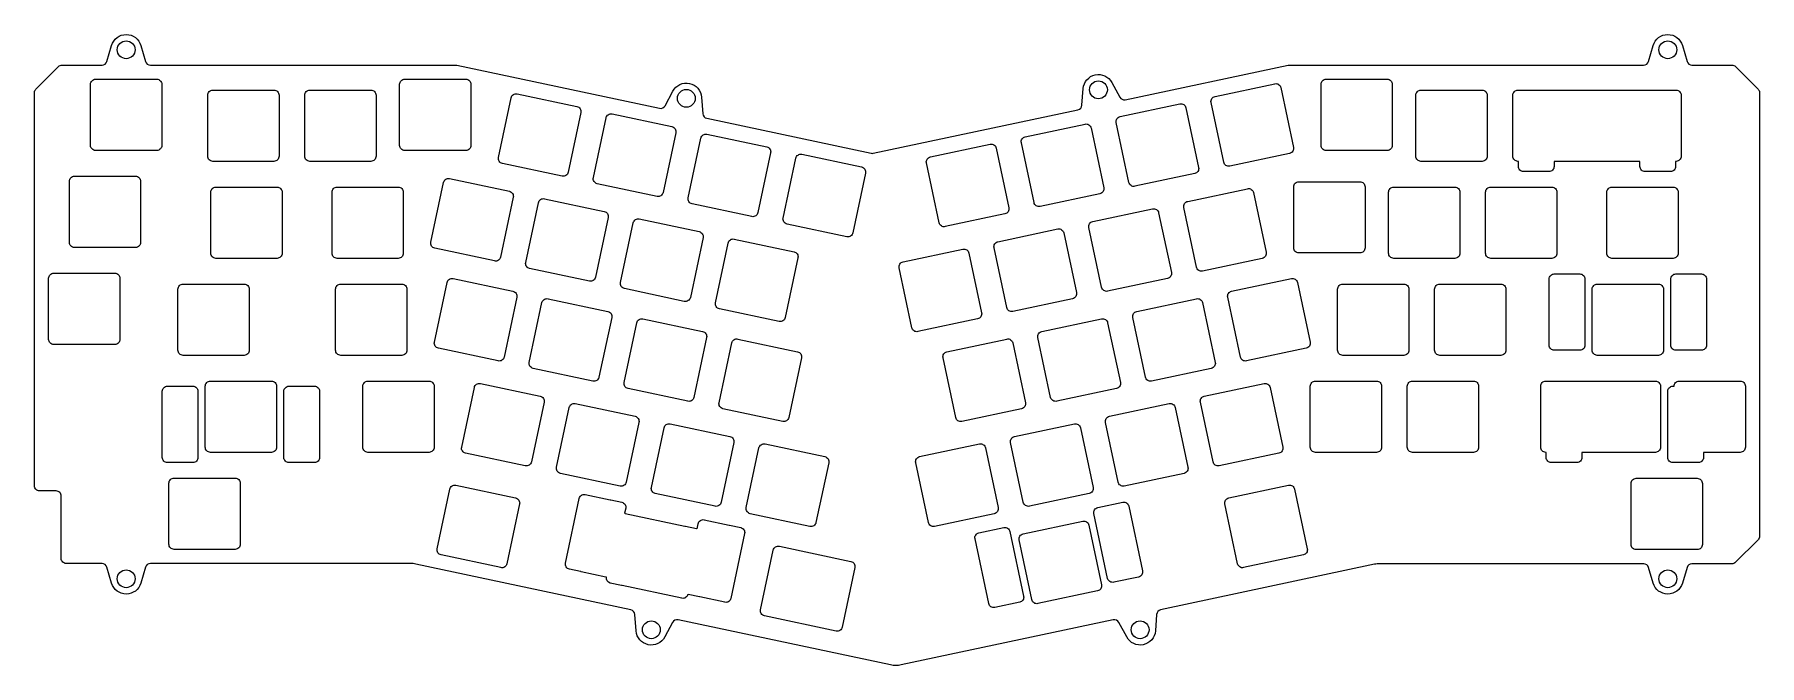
# Model space of a CAD drawing. Header units: millimetres. Extents: x -10 to 329, y -108 to 16.
import ezdxf

# ---------------------------------------------------------------- set-up
doc = ezdxf.new("R2010")
doc.units = ezdxf.units.MM
doc.layers.get('0').update_dxf_attribs({"linetype": 'CONTINUOUS'})

msp = doc.modelspace()

# ---------------------------------------------------------------- linework, layer by layer
for points in [[(-3.53, -88.12, -0.414214), (-4.53, -87.12), (-4.53, -74.87, 0.414214), (-5.53, -73.87), (-8.78, -73.87, -0.414214), (-9.78, -72.87), (-9.78, 4.37, -0.198912), (-9.49, 5.07), (-5.07, 9.49, -0.198912), (-4.37, 9.78), (3.48, 9.78, 0.333333), (4.44, 10.5), (5.35, 13.62, -0.75), (11.11, 13.62), (12.02, 10.5, 0.333333), (12.98, 9.78), (72.94, 9.78, -0.052408), (73.15, 9.76), (112.97, 1.29, 0.333333), (114.06, 1.8), (115.6, 4.66, -0.75), (121.23, 3.46), (121.47, 0.22, 0.333333), (122.26, -0.68), (154.55, -7.54, 0.105104), (154.97, -7.54), (195.16, 1, 0.333333), (195.95, 1.9), (196.19, 5.15, -0.75), (201.83, 6.34), (203.36, 3.48, 0.333333), (204.45, 2.98), (236.47, 9.78), (306.26, 9.78, 0.333333), (307.22, 10.5), (308.13, 13.62, -0.75), (313.89, 13.62), (314.8, 10.5, 0.333333), (315.76, 9.78), (323.6, 9.78, -0.198912), (324.31, 9.49), (328.73, 5.07, -0.198912), (329.02, 4.37), (329.02, -82.75, -0.198912), (328.73, -83.46), (324.31, -87.88, -0.198912), (323.6, -88.17), (315.74, -88.17, 0.333333), (314.78, -88.89), (313.89, -91.96, -0.75), (308.13, -91.96), (307.23, -88.89, 0.333333), (306.27, -88.17), (254.43, -88.17, 0.052408), (253.39, -88.28), (211.4, -97.2, 0.333333), (210.61, -98.11), (210.37, -101.35, -0.75), (204.73, -102.55), (203.19, -99.68, 0.333333), (202.1, -99.18), (160.41, -108.04, -0.105104), (158.33, -108.04), (116.64, -99.18, 0.333333), (115.55, -99.68), (114.01, -102.55, -0.75), (108.37, -101.35), (108.13, -98.11, 0.333333), (107.34, -97.2), (65.12, -88.23, 0.052408), (64.08, -88.12), (12.98, -88.12, 0.333333), (12.02, -88.84), (11.11, -91.96, -0.75), (5.35, -91.96), (4.44, -88.84, 0.333333), (3.48, -88.12)], [(14.23, 7, -0.414214), (15.23, 6), (15.23, -6, -0.414214), (14.23, -7), (2.23, -7, -0.414214), (1.23, -6), (1.23, 6, -0.414214), (2.23, 7)], [(61.94, 6, -0.414214), (62.94, 7), (74.94, 7, -0.414214), (75.94, 6), (75.94, -6, -0.414214), (74.94, -7), (62.94, -7, -0.414214), (61.94, -6)], [(242.9, 6, -0.414214), (243.9, 7), (255.9, 7, -0.414214), (256.9, 6), (256.9, -6, -0.414214), (255.9, -7), (243.9, -7, -0.414214), (242.9, -6)], [(37.25, 4.86, -0.414214), (38.25, 3.86), (38.25, -8.14, -0.414214), (37.25, -9.14), (25.25, -9.14, -0.414214), (24.25, -8.14), (24.25, 3.86, -0.414214), (25.25, 4.86)], [(43.3, 3.86, -0.414214), (44.3, 4.86), (56.3, 4.86, -0.414214), (57.3, 3.86), (57.3, -8.14, -0.414214), (56.3, -9.14), (44.3, -9.14, -0.414214), (43.3, -8.14)], [(83.84, 3.36, -0.414214), (85.03, 4.13), (96.76, 1.64, -0.414214), (97.53, 0.45), (95.04, -11.28, -0.414214), (93.85, -12.05), (82.12, -9.56, -0.414214), (81.35, -8.37)], [(221.31, 2.43, -0.414214), (222.08, 3.62), (233.81, 6.11, -0.414214), (235, 5.34), (237.49, -6.39, -0.414214), (236.72, -7.58), (224.99, -10.07, -0.414214), (223.8, -9.3)], [(261.53, 3.86, -0.414214), (262.53, 4.86), (274.53, 4.86, -0.414214), (275.53, 3.86), (275.53, -8.14, -0.414214), (274.53, -9.14), (262.53, -9.14, -0.414214), (261.53, -8.14)], [(288.67, -10.14, -0.414214), (287.67, -11.14), (282.67, -11.14, -0.414214), (281.67, -10.14), (281.67, -9.14), (281.58, -9.14, -0.414214), (280.58, -8.14), (280.58, 3.86, -0.414214), (281.58, 4.86), (312.63, 4.86, -0.414214), (313.63, 3.86), (313.63, -8.14, -0.414214), (312.63, -9.14), (312.54, -9.14), (312.54, -10.14, -0.414214), (311.54, -11.14), (306.54, -11.14, -0.414214), (305.54, -10.14), (305.54, -9.14), (288.67, -9.14)], [(102.47, -0.6, -0.414214), (103.66, 0.17), (115.4, -2.32, -0.414214), (116.17, -3.51), (113.67, -15.24, -0.414214), (112.49, -16.02), (100.75, -13.52, -0.414214), (99.98, -12.33)], [(202.67, -1.53, -0.414214), (203.44, -0.34), (215.18, 2.15, -0.414214), (216.37, 1.38), (218.86, -10.35, -0.414214), (218.09, -11.54), (206.35, -14.04, -0.414214), (205.17, -13.26)], [(184.04, -5.49, -0.414214), (184.81, -4.3), (196.55, -1.81, -0.414214), (197.73, -2.58), (200.23, -14.31, -0.414214), (199.46, -15.5), (187.72, -18, -0.414214), (186.53, -17.23)], [(121.11, -4.56, -0.414214), (122.29, -3.79), (134.03, -6.28, -0.414214), (134.8, -7.47), (132.31, -19.21, -0.414214), (131.12, -19.98), (119.38, -17.48, -0.414214), (118.61, -16.29)], [(165.4, -9.45, -0.414214), (166.17, -8.26), (177.91, -5.77, -0.414214), (179.1, -6.54), (181.59, -18.28, -0.414214), (180.82, -19.46), (169.09, -21.96, -0.414214), (167.9, -21.19)], [(139.74, -8.52, -0.414214), (140.93, -7.75), (152.67, -10.24, -0.414214), (153.44, -11.43), (150.94, -23.17, -0.414214), (149.75, -23.94), (138.02, -21.44, -0.414214), (137.25, -20.26)], [(-2.93, -13.05, -0.414214), (-1.93, -12.05), (10.07, -12.05, -0.414214), (11.07, -13.05), (11.07, -25.05, -0.414214), (10.07, -26.05), (-1.93, -26.05, -0.414214), (-2.93, -25.05)], [(70.56, -13.29, -0.414214), (71.75, -12.52), (83.48, -15.01, -0.414214), (84.25, -16.2), (81.76, -27.93, -0.414214), (80.57, -28.7), (68.84, -26.21, -0.414214), (68.07, -25.02)], [(237.54, -14.13, -0.414214), (238.54, -13.13), (250.54, -13.13, -0.414214), (251.54, -14.13), (251.54, -26.13, -0.414214), (250.54, -27.13), (238.54, -27.13, -0.414214), (237.54, -26.13)], [(37.85, -14.19, -0.414214), (38.85, -15.19), (38.85, -27.19, -0.414214), (37.85, -28.19), (25.85, -28.19, -0.414214), (24.85, -27.19), (24.85, -15.19, -0.414214), (25.85, -14.19)], [(48.66, -15.19, -0.414214), (49.66, -14.19), (61.66, -14.19, -0.414214), (62.66, -15.19), (62.66, -27.19, -0.414214), (61.66, -28.19), (49.66, -28.19, -0.414214), (48.66, -27.19)], [(89.19, -17.25, -0.414214), (90.38, -16.48), (102.12, -18.97, -0.414214), (102.89, -20.16), (100.39, -31.89, -0.414214), (99.21, -32.67), (87.47, -30.17, -0.414214), (86.7, -28.98)], [(215.95, -18.18, -0.414214), (216.72, -16.99), (228.45, -14.5, -0.414214), (229.64, -15.27), (232.13, -27, -0.414214), (231.36, -28.19), (219.63, -30.68, -0.414214), (218.44, -29.91)], [(269.17, -14.19, -0.414214), (270.17, -15.19), (270.17, -27.19, -0.414214), (269.17, -28.19), (257.17, -28.19, -0.414214), (256.17, -27.19), (256.17, -15.19, -0.414214), (257.17, -14.19)], [(275.22, -15.19, -0.414214), (276.22, -14.19), (288.22, -14.19, -0.414214), (289.22, -15.19), (289.22, -27.19, -0.414214), (288.22, -28.19), (276.22, -28.19, -0.414214), (275.22, -27.19)], [(299.04, -15.19, -0.414214), (300.04, -14.19), (312.04, -14.19, -0.414214), (313.04, -15.19), (313.04, -27.19, -0.414214), (312.04, -28.19), (300.04, -28.19, -0.414214), (299.04, -27.19)], [(197.31, -22.14, -0.414214), (198.08, -20.95), (209.82, -18.46, -0.414214), (211.01, -19.23), (213.5, -30.96, -0.414214), (212.73, -32.15), (200.99, -34.65, -0.414214), (199.81, -33.87)], [(107.83, -21.21, -0.414214), (109.01, -20.44), (120.75, -22.93, -0.414214), (121.52, -24.12), (119.03, -35.86, -0.414214), (117.84, -36.63), (106.1, -34.13, -0.414214), (105.33, -32.94)], [(191.19, -22.42, -0.414214), (192.37, -23.19), (194.87, -34.92, -0.414214), (194.1, -36.11), (182.36, -38.61, -0.414214), (181.17, -37.84), (178.68, -26.1, -0.414214), (179.45, -24.91)], [(139.39, -26.89, -0.414214), (140.16, -28.08), (137.66, -39.82, -0.414214), (136.47, -40.59), (124.74, -38.09, -0.414214), (123.97, -36.91), (126.46, -25.17, -0.414214), (127.65, -24.4)], [(160.04, -30.06, -0.414214), (160.81, -28.87), (172.55, -26.38, -0.414214), (173.74, -27.15), (176.23, -38.89, -0.414214), (175.46, -40.07), (163.73, -42.57, -0.414214), (162.54, -41.8)], [(-7, -32.1, -0.414214), (-6, -31.1), (6, -31.1, -0.414214), (7, -32.1), (7, -44.1, -0.414214), (6, -45.1), (-6, -45.1, -0.414214), (-7, -44.1)], [(18.4, -34.24, -0.414214), (19.4, -33.24), (31.4, -33.24, -0.414214), (32.4, -34.24), (32.4, -46.24, -0.414214), (31.4, -47.24), (19.4, -47.24, -0.414214), (18.4, -46.24)], [(49.36, -34.24, -0.414214), (50.36, -33.24), (62.36, -33.24, -0.414214), (63.36, -34.24), (63.36, -46.24, -0.414214), (62.36, -47.24), (50.36, -47.24, -0.414214), (49.36, -46.24)], [(71.26, -32.92, -0.414214), (72.45, -32.15), (84.18, -34.64, -0.414214), (84.95, -35.83), (82.46, -47.56, -0.414214), (81.27, -48.33), (69.54, -45.84, -0.414214), (68.77, -44.65)], [(224.57, -35.83, -0.414214), (225.34, -34.64), (237.07, -32.15, -0.414214), (238.26, -32.92), (240.75, -44.65, -0.414214), (239.98, -45.84), (228.25, -48.33, -0.414214), (227.06, -47.56)], [(259.16, -33.24, -0.414214), (260.16, -34.24), (260.16, -46.24, -0.414214), (259.16, -47.24), (247.16, -47.24, -0.414214), (246.16, -46.24), (246.16, -34.24, -0.414214), (247.16, -33.24)], [(278.21, -33.24, -0.414214), (279.21, -34.24), (279.21, -46.24, -0.414214), (278.21, -47.24), (266.21, -47.24, -0.414214), (265.21, -46.24), (265.21, -34.24, -0.414214), (266.21, -33.24)], [(287.72, -32.24, -0.414214), (288.72, -31.24), (293.72, -31.24, -0.414214), (294.72, -32.24), (294.72, -45.24, -0.414214), (293.72, -46.24), (288.72, -46.24, -0.414214), (287.72, -45.24)], [(296.16, -34.24, -0.414214), (297.16, -33.24), (309.16, -33.24, -0.414214), (310.16, -34.24), (310.16, -46.24, -0.414214), (309.16, -47.24), (297.16, -47.24, -0.414214), (296.16, -46.24)], [(311.6, -32.24, -0.414214), (312.6, -31.24), (317.6, -31.24, -0.414214), (318.6, -32.24), (318.6, -45.24, -0.414214), (317.6, -46.24), (312.6, -46.24, -0.414214), (311.6, -45.24)], [(102.82, -38.6, -0.414214), (103.59, -39.79), (101.09, -51.52, -0.414214), (99.91, -52.3), (88.17, -49.8, -0.414214), (87.4, -48.61), (89.89, -36.88, -0.414214), (91.08, -36.11)], [(218.44, -36.11, -0.414214), (219.63, -36.88), (222.12, -48.61, -0.414214), (221.35, -49.8), (209.61, -52.3, -0.414214), (208.43, -51.52), (205.93, -39.79, -0.414214), (206.7, -38.6)], [(108.53, -40.84, -0.414214), (109.71, -40.07), (121.45, -42.56, -0.414214), (122.22, -43.75), (119.73, -55.49, -0.414214), (118.54, -56.26), (106.8, -53.76, -0.414214), (106.03, -52.57)], [(199.81, -40.07, -0.414214), (200.99, -40.84), (203.49, -52.57, -0.414214), (202.72, -53.76), (190.98, -56.26, -0.414214), (189.79, -55.49), (187.3, -43.75, -0.414214), (188.07, -42.56)], [(127.16, -44.8, -0.414214), (128.35, -44.03), (140.09, -46.52, -0.414214), (140.86, -47.71), (138.36, -59.45, -0.414214), (137.17, -60.22), (125.44, -57.72, -0.414214), (124.67, -56.54)], [(168.66, -47.71, -0.414214), (169.43, -46.52), (181.17, -44.03, -0.414214), (182.36, -44.8), (184.85, -56.54, -0.414214), (184.08, -57.72), (172.35, -60.22, -0.414214), (171.16, -59.45)], [(22.32, -67.29, -0.414214), (21.32, -68.29), (16.32, -68.29, -0.414214), (15.32, -67.29), (15.32, -54.29, -0.414214), (16.32, -53.29), (21.32, -53.29, -0.414214), (22.32, -54.29)], [(23.76, -53.29, -0.414214), (24.76, -52.29), (36.76, -52.29, -0.414214), (37.76, -53.29), (37.76, -65.29, -0.414214), (36.76, -66.29), (24.76, -66.29, -0.414214), (23.76, -65.29)], [(46.2, -67.29, -0.414214), (45.2, -68.29), (40.2, -68.29, -0.414214), (39.2, -67.29), (39.2, -54.29, -0.414214), (40.2, -53.29), (45.2, -53.29, -0.414214), (46.2, -54.29)], [(67.71, -52.29, -0.414214), (68.71, -53.29), (68.71, -65.29, -0.414214), (67.71, -66.29), (55.71, -66.29, -0.414214), (54.71, -65.29), (54.71, -53.29, -0.414214), (55.71, -52.29)], [(89.53, -55.25, -0.414214), (90.3, -56.44), (87.81, -68.17, -0.414214), (86.62, -68.94), (74.89, -66.45, -0.414214), (74.12, -65.26), (76.61, -53.53, -0.414214), (77.8, -52.76)], [(219.21, -56.44, -0.414214), (219.98, -55.25), (231.71, -52.76, -0.414214), (232.9, -53.53), (235.39, -65.26, -0.414214), (234.62, -66.45), (222.89, -68.94, -0.414214), (221.7, -68.17)], [(253.8, -52.29, -0.414214), (254.8, -53.29), (254.8, -65.29, -0.414214), (253.8, -66.29), (241.8, -66.29, -0.414214), (240.8, -65.29), (240.8, -53.29, -0.414214), (241.8, -52.29)], [(259.85, -53.29, -0.414214), (260.85, -52.29), (272.85, -52.29, -0.414214), (273.85, -53.29), (273.85, -65.29, -0.414214), (272.85, -66.29), (260.85, -66.29, -0.414214), (259.85, -65.29)], [(287.05, -66.29, -0.414214), (286.05, -65.29), (286.05, -53.29, -0.414214), (287.05, -52.29), (308.57, -52.29, -0.414214), (309.57, -53.29), (309.57, -65.29, -0.414214), (308.57, -66.29), (294.13, -66.29), (294.13, -67.29, -0.414214), (293.13, -68.29), (288.13, -68.29, -0.414214), (287.13, -67.29), (287.13, -66.29)], [(312.24, -53.29, -0.414214), (313.24, -52.29), (325.24, -52.29, -0.414214), (326.24, -53.29), (326.24, -65.29, -0.414214), (325.24, -66.29), (318.01, -66.29), (318.01, -67.29, -0.414214), (317.01, -68.29), (312.01, -68.29, -0.414214), (311.01, -67.29), (311.01, -54.29, -0.414214), (312.01, -53.29)], [(95.24, -57.49, -0.414214), (96.43, -56.72), (108.17, -59.21, -0.414214), (108.94, -60.4), (106.44, -72.13, -0.414214), (105.26, -72.91), (93.52, -70.41, -0.414214), (92.75, -69.22)], [(200.57, -60.4, -0.414214), (201.34, -59.21), (213.08, -56.72, -0.414214), (214.27, -57.49), (216.76, -69.22, -0.414214), (215.99, -70.41), (204.25, -72.91, -0.414214), (203.07, -72.13)], [(113.88, -61.45, -0.414214), (115.06, -60.68), (126.8, -63.17, -0.414214), (127.57, -64.36), (125.08, -76.1, -0.414214), (123.89, -76.87), (112.15, -74.37, -0.414214), (111.38, -73.18)], [(181.94, -64.36, -0.414214), (182.71, -63.17), (194.45, -60.68, -0.414214), (195.63, -61.45), (198.13, -73.18, -0.414214), (197.36, -74.37), (185.62, -76.87, -0.414214), (184.43, -76.1)], [(132.51, -65.41, -0.414214), (133.7, -64.64), (145.44, -67.13, -0.414214), (146.21, -68.32), (143.71, -80.06, -0.414214), (142.52, -80.83), (130.79, -78.33, -0.414214), (130.02, -77.15)], [(163.3, -68.32, -0.414214), (164.07, -67.13), (175.81, -64.64, -0.414214), (177, -65.41), (179.49, -77.15, -0.414214), (178.72, -78.33), (166.99, -80.83, -0.414214), (165.8, -80.06)], [(16.62, -72.34, -0.414214), (17.62, -71.34), (29.62, -71.34, -0.414214), (30.62, -72.34), (30.62, -84.34, -0.414214), (29.62, -85.34), (17.62, -85.34, -0.414214), (16.62, -84.34)], [(71.8, -73.52, -0.414214), (72.99, -72.75), (84.72, -75.24, -0.414214), (85.49, -76.43), (83, -88.16, -0.414214), (81.81, -88.93), (70.08, -86.44, -0.414214), (69.31, -85.25)], [(224.02, -76.43, -0.414214), (224.79, -75.24), (236.52, -72.75, -0.414214), (237.71, -73.52), (240.2, -85.25, -0.414214), (239.43, -86.44), (227.7, -88.93, -0.414214), (226.51, -88.16)], [(303.8, -72.39, -0.414214), (304.8, -71.39), (316.8, -71.39, -0.414214), (317.8, -72.39), (317.8, -84.39, -0.414214), (316.8, -85.39), (304.8, -85.39, -0.414214), (303.8, -84.39)], [(102.54, -90.78, -0.023636), (102.45, -90.77), (97.56, -89.73, -0.029842), (97.45, -89.7), (95.27, -89.23, -0.414214), (94.5, -88.05), (97.21, -75.33, -0.414214), (98.39, -74.56), (103.28, -75.6, -0.029842), (103.4, -75.63), (105.57, -76.09, -0.414214), (106.34, -77.28), (106.13, -78.26, -0.023636), (106.23, -78.27), (117.96, -80.77, -0.024024), (118.06, -80.79), (120.25, -81.26, -0.024893), (120.35, -81.29), (120.56, -80.3, -0.414214), (121.75, -79.53), (126.64, -80.57, -0.029842), (126.75, -80.6), (128.92, -81.06, -0.414214), (129.69, -82.24), (126.99, -94.96, -0.414214), (125.81, -95.73), (120.91, -94.69, -0.029842), (120.8, -94.66), (118.63, -94.2, -0.024893), (118.53, -94.17), (118.53, -94.18, -0.414214), (117.34, -94.95), (105.61, -92.46, -0.024024), (105.51, -92.44), (103.31, -91.97, -0.41417)], [(203.95, -76.09, -0.414214), (205.14, -76.87), (207.84, -89.58, -0.414214), (207.07, -90.77), (202.18, -91.81, -0.414214), (200.99, -91.04), (198.29, -78.32, -0.414214), (199.06, -77.13)], [(174.94, -83.28, -0.414214), (175.71, -82.1), (180.6, -81.06, -0.414214), (181.78, -81.83), (184.49, -94.55, -0.414214), (183.72, -95.73), (178.82, -96.77, -0.414214), (177.64, -96)], [(183.61, -83.49, -0.414214), (184.38, -82.3), (196.11, -79.81, -0.414214), (197.3, -80.58), (199.79, -92.31, -0.414214), (199.02, -93.5), (187.29, -95.99, -0.414214), (186.1, -95.22)], [(135.32, -85.48, -0.414214), (136.51, -84.71), (150.57, -87.7, -0.414214), (151.34, -88.89), (148.85, -100.62, -0.414214), (147.66, -101.39), (133.6, -98.4, -0.414214), (132.83, -97.22)]]:
    msp.add_lwpolyline(points, format="xyb", close=True)
for centre in [(8.23, 12.78), (311.01, 12.78), (118.24, 3.24), (199.18, 4.92), (8.23, -91.12), (311.01, -91.12), (111.37, -101.13), (207.37, -101.13)]:
    msp.add_circle(centre, 1.75)

doc.saveas('drawing.dxf')
